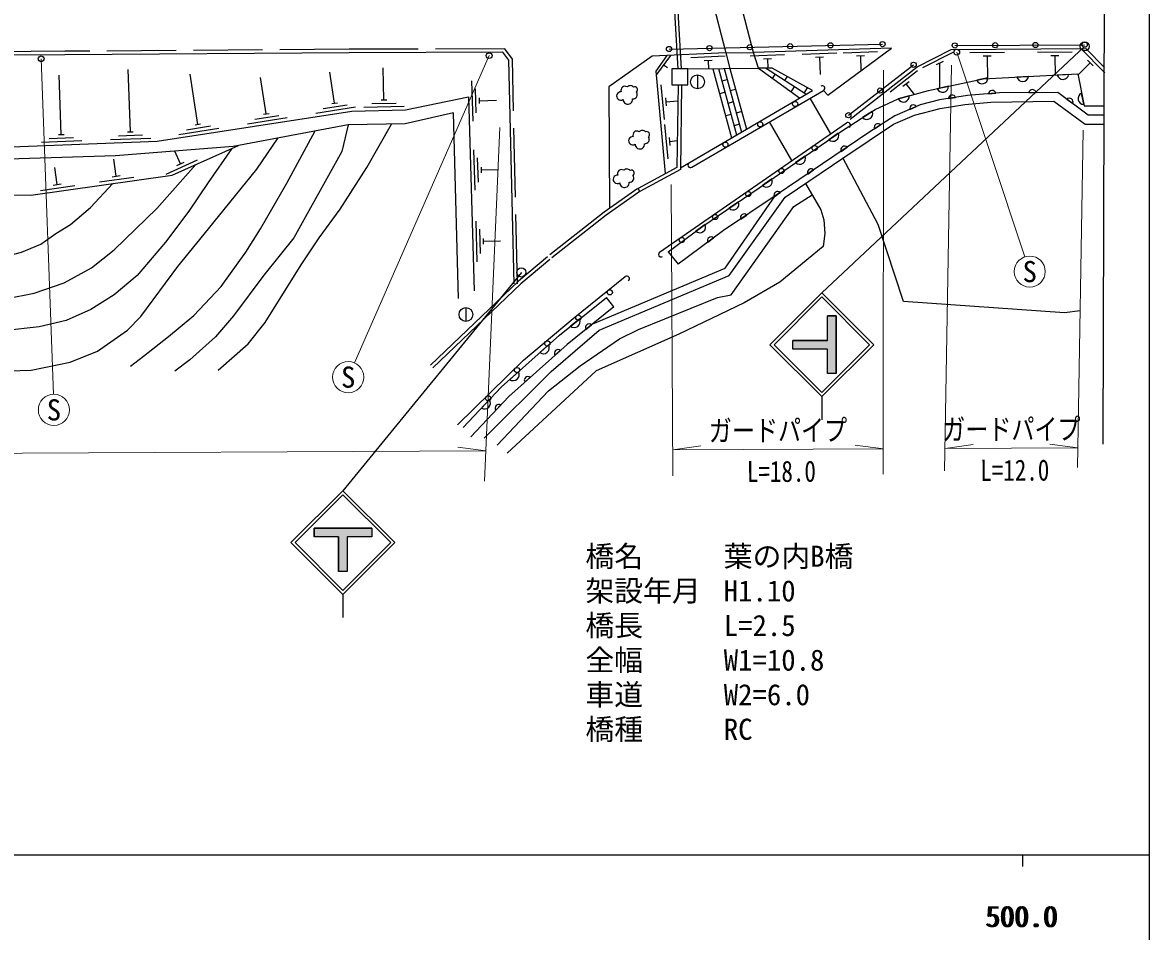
# Model space of a CAD drawing. Units: millimetres at full size, sheet at 1:1000; details may follow other scales. Extents: x 40000 to 680000, y 20000 to 380000.
# Drawn here: x 481250 to 579000, y 198357 to 277156 of the extents above; entities that cross this region are included whole.
import ezdxf
from ezdxf.enums import TextEntityAlignment as Align

# ---------------------------------------------------------------- set-up
doc = ezdxf.new("R2010")
doc.units = ezdxf.units.MM
doc.header["$LTSCALE"] = 1000
doc.linetypes.add('DASHED', pattern=[7.5, 6, -1.5])
for name, color, linetype, lineweight in [('M-BGD', 7, 'Continuous', 25), ('M-BMK-OTRS', 5, 'Continuous', 25), ('M-STR-HTXT', 7, 'Continuous', 13), ('M-STR-STR1', 1, 'Continuous', 25), ('M-STR-STRC', 7, 'Continuous', 25), ('M-TTL-BAND', 7, 'Continuous', 25)]:
    doc.layers.add(name, color=color, linetype=linetype, lineweight=lineweight)
doc.styles.add('ＭＳ ゴシック', font='')
doc.styles.get('ＭＳ ゴシック').set_extended_font_data('MS Gothic')

msp = doc.modelspace()

# ---------------------------------------------------------------- hatches: boundary and pattern name
at = {"layer": 'M-STR-STRC'}
for points in [[(551079, 248850), (551079, 246725), (551829, 246725), (551829, 251725), (551079, 251725), (551079, 249600), (548079, 249600), (548079, 248850)], [(506535, 232569), (508660, 232569), (508660, 229569), (509410, 229569), (509410, 232569), (511535, 232569), (511535, 233319), (506535, 233319)]]:
    msp.add_hatch(color=256, dxfattribs=at).paths.add_polyline_path(points)

# ---------------------------------------------------------------- linework, layer by layer
at = {"layer": 'M-BGD', "linetype": 'DASHED'}
for p, q in [((538112, 273134), (537344, 286218)), ((538412, 273134), (537645, 286221)), ((551356, 267516), (549565, 270591)), ((547986, 265184), (546035, 268536))]:
    msp.add_line(p, q, dxfattribs=at)
at = {"layer": 'M-BGD'}
for p, q in [((537329, 274861), (555844, 275288)), ((556624, 274944), (544664, 274564)), ((562114, 275169), (573379, 275239)), ((575122, 272795), (573022, 274938)), ((537447, 274312), (536243, 272646)), ((542209, 274232), (539213, 274094)), ((541074, 273879), (540375, 273847)), ((540725, 273863), (540758, 273152)), ((542240, 274534), (542611, 273171)), ((547352, 274349), (544354, 274254)), ((545098, 273197), (544664, 274564)), ((546212, 274013), (545513, 273991)), ((545862, 274002), (545888, 273205)), ((551876, 274493), (548877, 274398)), ((550736, 274157), (550036, 274134)), ((550386, 274146), (550434, 272646)), ((555419, 274606), (552420, 274510)), ((554279, 274269), (553579, 274247)), ((553929, 274258), (553970, 272980)), ((562008, 274579), (559327, 273232)), ((561115, 273794), (560489, 273480)), ((566422, 274549), (563422, 274528)), ((565274, 274241), (564575, 274236)), ((564925, 274238), (564938, 272289)), ((572293, 274591), (569293, 274569)), ((571145, 274283), (570445, 274278)), ((570795, 274280), (570807, 272595)), ((574103, 273406), (573613, 273906)), ((490607, 267679), (490402, 273072)), ((508315, 270164), (507898, 272856)), ((512590, 270454), (512523, 273224)), ((536858, 273497), (537199, 273251)), ((538955, 273134), (545098, 273197)), ((541136, 273156), (542758, 267167)), ((541628, 273161), (543183, 267416)), ((542119, 273166), (543608, 267666)), ((542611, 273171), (544039, 267918)), ((546279, 273209), (545098, 273197)), ((545098, 273197), (548650, 270622)), ((549206, 270948), (545689, 273203)), ((549762, 271275), (546279, 273209)), ((552881, 269122), (558543, 273498)), ((558882, 272974), (556517, 271128)), ((560802, 273637), (560785, 271461)), ((573858, 273656), (572786, 272607)), ((484611, 267451), (484416, 272600)), ((496457, 268325), (495783, 272674)), ((502386, 269245), (501900, 272379)), ((520203, 272107), (520304, 268609)), ((536610, 271751), (536891, 268764)), ((539795, 272616), (539795, 271416)), ((542380, 272201), (541921, 272077)), ((546310, 272318), (546531, 272663)), ((547373, 272123), (547599, 272476)), ((558160, 272030), (557608, 271599)), ((557884, 271815), (558583, 270919)), ((564991, 272360), (564022, 272153)), ((568495, 272474), (567506, 272423)), ((571990, 272656), (571001, 272605)), ((520523, 271416), (520583, 269317)), ((538316, 264562), (549762, 271275)), ((539305, 264617), (550726, 271267)), ((542183, 271111), (541723, 270987)), ((543103, 271360), (542642, 271236)), ((547932, 271143), (548215, 271584)), ((549056, 271044), (549351, 271503)), ((558167, 270806), (557211, 270547)), ((561568, 271628), (560599, 271421)), ((565037, 270986), (565661, 271039)), ((568534, 271084), (569160, 271088)), ((573303, 270055), (573117, 271028)), ((506678, 269303), (510137, 269839)), ((507324, 269707), (509399, 270029)), ((508073, 270127), (508557, 270202)), ((510855, 269812), (514354, 269896)), ((511547, 270129), (513647, 270179)), ((512345, 270448), (512835, 270460)), ((520846, 270620), (520860, 270131)), ((520853, 270375), (522352, 270419)), ((537017, 270634), (537082, 269937)), ((537049, 270285), (538094, 270383)), ((542903, 270270), (542444, 270146)), ((558207, 269629), (558783, 269875)), ((561565, 270565), (562183, 270664)), ((571838, 270511), (572340, 270137)), ((500749, 268384), (504208, 268920)), ((501395, 268787), (503470, 269109)), ((502144, 269207), (502628, 269282)), ((542705, 269181), (542246, 269056)), ((543628, 269431), (543164, 269305)), ((554959, 269447), (554122, 268916)), ((494820, 267464), (498278, 268000)), ((495466, 267868), (497541, 268190)), ((496215, 268288), (496699, 268363)), ((536513, 257247), (552707, 268450)), ((536933, 268319), (537214, 265332)), ((543426, 268340), (542967, 268216)), ((555153, 267944), (555679, 268283)), ((482885, 266786), (486382, 266918)), ((483573, 267112), (485671, 267191)), ((484366, 267442), (484856, 267461)), ((488881, 267013), (492378, 267145)), ((489569, 267339), (491667, 267419)), ((490362, 267669), (490851, 267688)), ((537339, 267202), (537405, 266505)), ((537372, 266853), (538047, 266917)), ((552009, 267563), (551193, 267001)), ((494949, 264906), (494451, 266016)), ((520376, 266110), (520477, 262611)), ((552250, 265989), (552768, 266340)), ((489377, 263841), (489166, 265326)), ((493703, 264018), (496440, 265246)), ((494629, 264763), (495268, 265049)), ((520696, 265419), (520757, 263320)), ((549126, 265579), (548310, 265017)), ((484255, 263114), (484044, 264599)), ((521019, 264623), (521034, 264133)), ((521027, 264378), (522526, 264421)), ((549353, 264025), (549871, 264376)), ((482812, 262606), (485782, 263028)), ((483908, 263065), (484601, 263163)), ((487934, 263333), (490904, 263755)), ((489030, 263792), (489723, 263891)), ((546243, 263594), (545427, 263033)), ((534795, 262514), (534652, 262777)), ((546456, 262061), (546974, 262412)), ((543353, 261619), (542534, 261062)), ((543544, 260120), (544064, 260467)), ((520555, 259923), (520657, 256425)), ((520875, 259232), (520936, 257133)), ((540454, 259659), (539658, 259068)), ((521199, 258436), (521213, 257947)), ((521206, 258191), (522705, 258235)), ((540682, 258107), (541184, 258480)), ((537246, 257277), (538124, 256206)), ((524275, 254735), (516627, 247442)), ((524475, 254512), (516834, 247225)), ((532549, 252511), (531898, 253324)), ((519710, 252445), (519710, 251245)), ((529554, 251445), (528780, 250825)), ((530112, 250559), (530601, 250950)), ((526867, 249203), (526128, 248543)), ((527430, 248313), (527896, 248730)), ((524256, 246872), (523517, 246212)), ((524819, 245981), (525286, 246398)), ((521737, 244447), (521057, 243726)), ((522307, 243549), (522736, 244005))]:
    msp.add_line(p, q, dxfattribs=at)
at = {"layer": 'M-BGD', "linetype": 'DASHED'}
for points in [[(524187, 254512), (523743, 273989), (523073, 274882), (509573, 274836), (484927, 274664), (464951, 274551), (436574, 274458), (417819, 274504), (410636, 274440), (407314, 269685)], [(534652, 262777), (534536, 262714), (531708, 260704), (526792, 256857), (524275, 254735)], [(534795, 262514), (534695, 262459), (531887, 260464), (526981, 256624), (524475, 254512)]]:
    msp.add_lwpolyline(points, dxfattribs=at)
at = {"layer": 'M-BGD'}
for points in [[(550726, 271267), (551093, 270851), (556624, 274944)], [(553030, 268787), (558843, 273324), (561813, 274816), (573480, 274899), (575093, 273254)], [(523887, 254505), (523445, 273886), (522924, 274582), (509574, 274536), (484929, 274364), (464952, 274251), (436574, 274158), (421342, 274196)], [(542240, 274534), (535866, 274239), (532119, 271580), (532155, 261022)], [(537031, 264067), (536197, 272941), (537179, 274300)], [(538112, 271765), (538016, 264602), (534652, 262777)], [(538412, 271765), (538314, 264422), (534795, 262514)], [(537246, 257277), (540253, 259509), (545133, 262830), (552281, 267750), (555208, 269605), (557191, 270541), (559822, 271255), (564572, 272270), (572799, 272698), (573325, 269940), (575082, 269934)], [(575079, 269132), (573684, 269137), (571046, 271101), (565981, 271067), (563224, 270830), (560797, 270443), (559107, 270014), (556905, 269072), (554758, 267690), (546544, 262120), (542058, 259129), (538124, 256206)], [(429593, 253590), (428900, 254643), (427578, 256164), (427041, 256850), (424753, 260899), (423841, 263069), (423472, 265155), (423599, 266137), (424005, 266733), (424581, 267092), (425960, 267336), (433420, 267236), (443300, 267235), (446925, 268933), (452759, 267495), (473565, 266132), (492920, 266866), (509825, 269487), (514463, 269599), (519942, 270727), (520429, 253903)], [(521301, 241110), (527090, 246908), (531279, 250491), (542535, 255224), (547392, 262011), (552562, 265522), (556802, 268344), (558621, 269121), (560854, 269704), (562982, 270042), (565243, 270240), (570700, 270347), (573411, 268341), (575076, 268336)], [(519067, 253244), (518637, 269341), (514429, 268379), (509507, 268294), (499523, 266423), (489325, 265605), (472508, 265091), (452393, 266552), (445526, 268278)], [(509507, 268294), (508933, 265970), (504778, 258505), (502186, 255258), (499541, 251717), (497985, 249902), (495759, 247901), (494457, 246929)], [(498222, 247012), (500825, 249291), (502300, 251138), (505420, 256164), (506989, 258484), (508795, 260965), (511104, 264604), (513249, 268359)], [(457467, 264347), (459241, 260355), (461691, 257197), (467294, 251950), (470148, 250003), (472294, 248919), (475614, 247537), (477947, 247003), (480047, 246950), (482009, 247019), (485376, 247712), (487760, 248654), (490340, 250482), (491505, 251670), (494721, 255997), (497381, 259276), (501567, 264457), (503434, 267156)], [(490620, 247375), (491732, 248232), (493920, 249946), (496097, 251773), (498490, 254278), (500629, 257259), (501877, 259280), (504170, 263218), (506629, 267755)], [(453569, 266467), (454411, 265038), (464883, 262669), (469452, 262217), (481975, 262184), (494226, 263924), (499992, 266511)], [(499407, 266249), (497351, 263302), (495675, 260808), (493642, 258110), (491187, 255233), (489211, 253549), (487173, 252293), (485041, 251338), (482691, 250777), (479585, 250433), (477421, 250321), (475770, 250451), (473857, 250759), (472002, 251408), (471099, 251934), (469893, 252735), (467661, 254459), (465764, 256259), (463635, 258608), (462734, 259844), (462163, 260992), (461561, 262546), (461401, 263457)], [(572989, 252153), (571618, 252000), (557674, 252980), (555459, 259653), (552409, 265418)], [(464655, 262720), (464857, 261430), (465516, 259974), (466446, 258845), (469634, 255776), (471666, 254243), (473882, 253478), (476686, 253097), (478626, 253019), (479910, 253233), (482258, 253694), (484867, 254578), (487222, 255882), (489206, 257443), (492903, 261030), (496292, 264851)], [(469205, 262241), (469818, 261011), (471183, 259458), (472259, 258503), (473134, 257829), (474742, 257087), (475886, 256773), (477604, 256544), (478929, 256662), (481158, 257246), (482824, 257955), (484149, 258874), (485397, 259637), (487138, 261117), (489076, 263193)], [(549166, 263216), (550488, 260913), (550756, 260067), (550842, 258882), (550703, 257745), (546948, 254645), (543832, 252865), (538180, 250136), (531016, 246959), (523293, 239827)], [(522411, 240525), (526871, 245215), (529624, 247403), (533028, 249736), (534692, 250551), (541519, 253312), (542722, 253548), (548159, 261195), (549733, 262229)], [(530725, 251050), (542187, 255863), (546544, 262120)], [(518985, 242287), (524693, 247881), (529001, 251502), (533530, 255128)], [(519470, 242042), (522778, 245552), (527832, 250065), (531898, 253324)], [(532549, 252511), (528483, 249253), (523428, 244739), (520121, 241230)]]:
    msp.add_lwpolyline(points, dxfattribs=at)
msp.add_lwpolyline([(537570, 271765), (538955, 271765), (538955, 273134), (537570, 273134)], close=True, dxfattribs=at)
for centre, radius in [((537329, 274861), 225), ((540828, 274942), 225), ((544327, 275022), 225), ((547826, 275103), 225), ((551325, 275184), 225), ((555844, 275288), 225), ((562114, 275169), 225), ((565614, 275191), 225), ((569114, 275213), 225), ((573379, 275239), 225), ((558543, 273498), 225), ((539795, 272016), 600), ((555650, 271263), 225), ((548266, 270095), 225), ((552881, 269122), 225), ((545241, 268334), 225), ((542216, 266573), 225), ((549957, 266274), 225), ((547079, 264283), 225), ((544200, 262291), 225), ((541322, 260300), 225), ((538444, 258309), 225), ((532188, 253766), 225), ((519710, 251845), 600), ((529456, 251578), 225), ((526771, 249333), 225), ((524142, 247025), 225), ((521642, 244576), 225)]:
    msp.add_circle(centre, radius, dxfattribs=at)
for centre, radius, start, end in [((564486, 272352), 505, 203.23463, 0.89282), ((567995, 272546), 505, 194.14727, 351.80546), ((571491, 272728), 505, 194.14727, 351.80546), ((533142, 270788), 361, 82.71909, 304.52472), ((533502, 271287), 344, 56.54285, 204.08822), ((533965, 271310), 380, 42.60551, 135.96342), ((534193, 270911), 380, 265.31206, 34.29492), ((534345, 271328), 259, 308.68442, 112.76162), ((550613, 271461), 225, 300.20725, 120.20725), ((557664, 270771), 505, 206.35665, 4.01484), ((561063, 271621), 505, 203.23463, 0.89282), ((561883, 270561), 318, 18.96471, 179.18245), ((565354, 270958), 318, 14.79375, 175.01149), ((568847, 271032), 318, 10.27855, 170.49628), ((573306, 270560), 505, 111.9822, 269.64039), ((533756, 270487), 409, 179.46901, 6.34736), ((558516, 269702), 318, 33.05394, 193.27168), ((572057, 270280), 318, 333.21472, 133.43245), ((554488, 269264), 505, 223.53368, 21.19187), ((552835, 268265), 225, 304.67702, 124.67702), ((555446, 268067), 318, 42.66103, 202.87876), ((534184, 266909), 361, 82.71909, 304.52472), ((534544, 267407), 344, 56.54285, 204.08822), ((535007, 267431), 380, 42.60551, 135.96342), ((535235, 267032), 380, 265.31206, 34.29492), ((535387, 267449), 259, 308.68442, 112.76162), ((551546, 267363), 505, 225.70775, 23.36594), ((534797, 266607), 409, 179.46901, 6.34736), ((552540, 266119), 318, 44.0301, 204.24783), ((539191, 264812), 225, 120.20725, 300.20725), ((548662, 265378), 505, 225.70775, 23.36594), ((533206, 264060), 344, 56.54285, 204.08822), ((533669, 264083), 380, 42.60551, 135.96342), ((534049, 264101), 259, 308.68442, 112.76162), ((549643, 264155), 318, 44.0301, 204.24783), ((532846, 263561), 361, 82.71909, 304.52472), ((533460, 263260), 409, 179.46901, 6.34736), ((533897, 263684), 380, 265.31206, 34.29492), ((545779, 263394), 505, 225.70775, 23.36594), ((546746, 262191), 318, 44.0301, 204.24783), ((542889, 261421), 505, 225.40823, 23.06642), ((543834, 260248), 318, 43.58386, 203.8016), ((539998, 259442), 505, 227.76197, 25.42016), ((540966, 258249), 318, 46.5026, 206.72033), ((536641, 257062), 225, 124.67702, 304.67702), ((533670, 254953), 225, 308.68519, 128.68519), ((529106, 251211), 505, 229.87556, 27.53375), ((530391, 250712), 318, 48.59579, 208.81352), ((526432, 248946), 505, 232.93613, 30.59432), ((527699, 248480), 318, 51.65636, 211.87409), ((523822, 246615), 505, 232.93613, 30.59432), ((525089, 246149), 318, 51.65636, 211.87409), ((521326, 244154), 505, 237.86811, 35.5263), ((522561, 243740), 318, 56.58834, 216.80607)]:
    msp.add_arc(centre, radius, start, end, dxfattribs=at)
at = {"layer": 'M-BMK-OTRS'}
msp.add_line((574984, 240602), (575251, 320977), dxfattribs=at)
at = {"layer": 'M-STR-HTXT'}
for p, q in [((482862, 274014), (483921, 244924)), ((521722, 274286), (510043, 247655)), ((562283, 274588), (568190, 256845)), ((555914, 237989), (555939, 273035)), ((561233, 238288), (561837, 273468)), ((521334, 237385), (522640, 268044)), ((572766, 238592), (573245, 267825)), ((537670, 237864), (537506, 263124)), ((555916, 240190), (553483, 240519)), ((561266, 240216), (563695, 240570)), ((572794, 240274), (570361, 240604)), ((521446, 240017), (519013, 240346)), ((537656, 240098), (540085, 240452)), ((537656, 240098), (555916, 240190)), ((561266, 240216), (572794, 240274))]:
    msp.add_line(p, q, dxfattribs=at)
msp.add_lwpolyline([(413943, 239278), (475458, 239786), (521446, 240017)], dxfattribs=at)
for centre in [(568616, 255565), (509500, 246418), (483970, 243575)]:
    msp.add_circle(centre, 1350, dxfattribs=at)
at = {"layer": 'M-STR-STR1'}
for p, q in [((538885, 287560), (542240, 274534)), ((544664, 274564), (541221, 287588)), ((542240, 274534), (544664, 274564))]:
    msp.add_line(p, q, dxfattribs=at)
at = {"layer": 'M-STR-STRC'}
for p, q in [((573377, 275092), (550580, 253726)), ((524516, 255495), (509036, 236569)), ((546080, 249226), (550580, 253726)), ((546434, 249226), (550580, 253372)), ((555080, 249225), (550580, 253726)), ((554727, 249225), (550580, 253372)), ((551829, 251725), (551079, 251725)), ((551079, 249600), (551079, 251725)), ((551829, 246725), (551829, 251725)), ((548079, 248850), (548079, 249600)), ((551079, 249600), (548079, 249600)), ((546080, 249226), (550580, 244725)), ((546434, 249226), (550580, 245079)), ((551079, 248850), (548079, 248850)), ((550580, 245079), (554727, 249225)), ((550580, 244725), (555080, 249225)), ((551079, 246725), (551079, 248850)), ((551829, 246725), (551079, 246725)), ((550580, 244725), (550580, 242725)), ((504536, 232069), (509036, 236569)), ((513536, 232069), (509036, 236569)), ((504889, 232069), (509036, 236216)), ((513182, 232069), (509036, 236216)), ((511535, 233319), (506535, 233319)), ((506535, 233319), (506535, 232569)), ((511535, 233319), (511535, 232569)), ((504536, 232069), (509036, 227569)), ((504889, 232069), (509036, 227922)), ((508660, 232569), (506535, 232569)), ((508660, 232569), (508660, 229569)), ((509036, 227922), (513182, 232069)), ((509036, 227569), (513536, 232069)), ((509410, 232569), (509410, 229569)), ((511535, 232569), (509410, 232569)), ((509410, 229569), (508660, 229569)), ((509036, 227569), (509036, 225569))]:
    msp.add_line(p, q, dxfattribs=at)
for points in [[(548079, 249600), (551079, 249600), (551079, 251725), (551829, 251725), (551829, 246725), (551079, 246725), (551079, 248850), (548079, 248850)], [(506535, 233319), (511535, 233319), (511535, 232569), (509410, 232569), (509410, 229569), (508660, 229569), (508660, 232569), (506535, 232569)]]:
    msp.add_lwpolyline(points, close=True, dxfattribs=at)
for centre, radius in [((562283, 274588), 250), ((573377, 275092), 400), ((482862, 274014), 250), ((521722, 274286), 250), ((524516, 255495), 400)]:
    msp.add_circle(centre, radius, dxfattribs=at)
at = {"layer": 'M-TTL-BAND'}
for p, q in [((579000, 20000), (579000, 370000)), ((40000, 205000), (579000, 205000)), ((568000, 205000), (568000, 204000))]:
    msp.add_line(p, q, dxfattribs=at)

# ---------------------------------------------------------------- texts
at = {"layer": 'M-STR-HTXT', "style": 'ＭＳ ゴシック'}
for p in [(568616, 255565), (509500, 246418), (483970, 243575)]:
    msp.add_text('S', height=1833, dxfattribs=at).set_placement(p, align=Align.MIDDLE_CENTER)
at = {"layer": 'M-STR-HTXT', "style": 'ＭＳ ゴシック', "width": 0.8}
for s, p in [('ガードパイプ', (546785, 240331)), ('ガードパイプ', (567029, 240433)), ('L=18.0', (547080, 236781)), ('L=12.0', (567324, 236883))]:
    msp.add_text(s, height=1833, rotation=0.287, dxfattribs=at).set_placement(p, align=Align.BOTTOM_CENTER)
at = {"layer": 'M-STR-HTXT', "style": 'ＭＳ ゴシック'}
for s, p in [('橋名', (530074, 229420)), ('葉の内B橋', (542074, 229420)), ('架設年月', (530074, 226420)), ('H1.10', (542074, 226420)), ('橋長', (530074, 223420)), ('L=2.5', (542074, 223420)), ('全幅', (530074, 220420)), ('W1=10.8', (542074, 220420)), ('車道', (530074, 217420)), ('W2=6.0', (542074, 217420)), ('橋種', (530074, 214420)), ('RC', (542074, 214420))]:
    msp.add_text(s, height=1833, dxfattribs=at).set_placement(p, align=Align.BOTTOM_LEFT)
at = {"layer": 'M-TTL-BAND', "style": 'ＭＳ ゴシック'}
for p in [(567844, 198195), (568000, 198195)]:
    msp.add_text('500.0', height=1833, dxfattribs=at).set_placement(p, align=Align.BOTTOM_CENTER)

doc.saveas('drawing.dxf')
